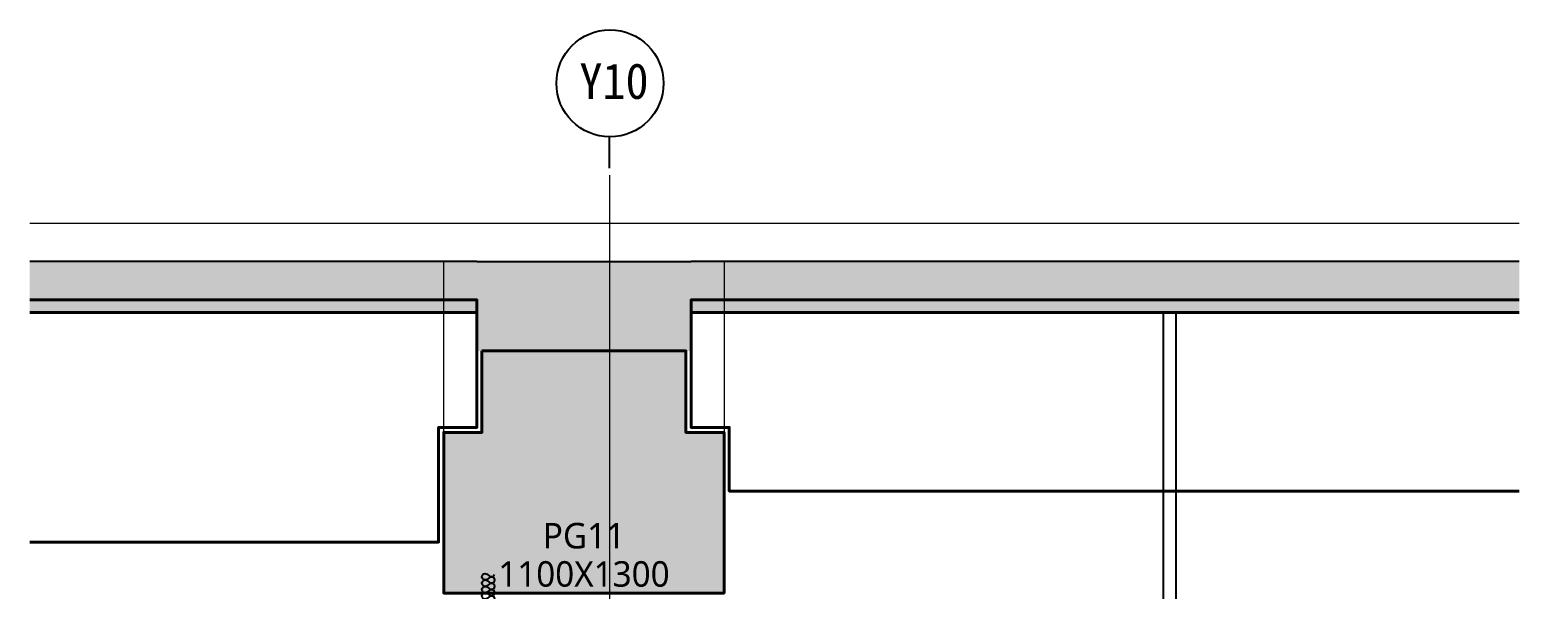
# Model space of a CAD drawing. Header units: millimetres. Extents: x 204328 to 274136, y -196910 to -178068.
# Drawn here: x 264492 to 270335, y -180263 to -178068 of the extents above; entities that cross this region are included whole.
import ezdxf
from ezdxf.enums import TextEntityAlignment as Align

# ---------------------------------------------------------------- set-up
doc = ezdxf.new("R2010")
doc.units = ezdxf.units.MM
doc.linetypes.add('CEN', pattern=[62, 60, -1, 0, -1])
for name, color, linetype, lineweight in [('A-AXIS-BUBL', 7, 'Continuous', 25), ('A-AXIS-LINE', 1, 'CEN', 15), ('A-CONC-LIN1', 2, 'Continuous', 40), ('A-CONC-LIN2', 7, 'Continuous', 25), ('A-XXXX-FIN2', 6, 'Continuous', 20), ('A-XXXX-TXT2', 3, 'Continuous', 25)]:
    doc.layers.add(name, color=color, linetype=linetype, lineweight=lineweight)
doc.layers.add('A-CONC-SOLD', color=253, linetype='CEN')
doc.layers.add('HAT', color=8, linetype='Continuous')
doc.layers.add('A-XXXX-NPLT', color=144, linetype='Continuous', lineweight=15, plot=False)
doc.styles.add('돋움체', font='')
doc.styles.add('맑은고딕', font='malgun.ttf')
doc.styles.get('돋움체').set_extended_font_data('DotumChe')

# ---------------------------------------------------------------- blocks, each defined once
blk = doc.blocks.new('PG11')
at = {"layer": 'A-CONC-SOLD'}
h = blk.add_hatch(color=256, dxfattribs=at)
h.dxf.hatch_style = 1
h.paths.add_polyline_path([(-420, 0), (420, 0), (420, -350), (-420, -350)])
h = blk.add_hatch(color=256, dxfattribs=at)
h.dxf.hatch_style = 1
h.paths.add_polyline_path([(-400, -350), (-400, -670), (-550, -670), (-550, -1300), (550, -1300), (550, -670), (400, -670), (400, -350)])
at = {"layer": 'A-CONC-LIN1', "ltscale": 2}
blk.add_lwpolyline([(-400, -350), (-400, -670), (-550, -670), (-550, -1300), (550, -1300), (550, -670), (400, -670), (400, -350)], close=True, dxfattribs=at)
at = {"layer": 'A-CONC-LIN2'}
blk.add_line((-420, 0), (420, 0), dxfattribs=at)
at = {"layer": 'A-XXXX-NPLT'}
blk.add_lwpolyline([(550, -1300), (-550, -1300), (-550, 0), (550, 0)], close=True, dxfattribs=at)
at = {"layer": 'A-XXXX-NPLT', "style": '맑은고딕'}
for s, p in [('PG11', (0, -1075)), ('1100X1300', (0, -1225))]:
    blk.add_text(s, height=100, dxfattribs=at).set_placement(p, align=Align.MIDDLE)
blk = doc.blocks.new('OHD1')
for p, q in [((226543.2, -122684.8), (226543.2, -120729.8)), ((226593.2, -122684.8), (226593.2, -120729.8))]:
    blk.add_line(p, q)
blk = doc.blocks.new('단열재(PANEL)')
at = {"layer": 'HAT'}
blk.add_lwpolyline([(0, 0, 0.618034), (-40, 20), (-60, 5, -2), (-60, 45), (-40, 30, 2), (-40, 70), (-60, 55, -2), (-60, 95), (-40, 80, 2), (-40, 120), (-60, 105, -2), (-60, 145), (-40, 130, 2), (-40, 170), (-60, 155, -2), (-60, 195), (-40, 180, 2), (-40, 220), (-60, 205, -2), (-60, 245), (-40, 230, 2), (-40, 270), (-60, 255, -2), (-60, 295), (-40, 280, 2), (-40, 320), (-60, 305, -2), (-60, 345), (-40, 330, 2), (-40, 370), (-60, 355, -2), (-60, 395), (-40, 380, 2), (-40, 420), (-60, 405, -2), (-60, 445), (-40, 430, 2), (-40, 470), (-60, 455, -2), (-60, 495), (-40, 480, 2), (-40, 520), (-60, 505, -2), (-60, 545), (-40, 530, 2), (-40, 570), (-60, 555, -2), (-60, 595), (-40, 580, 2), (-40, 620), (-60, 605, -2), (-60, 645), (-40, 630, 2), (-40, 670), (-60, 655, -2), (-60, 695), (-40, 680, 2), (-40, 720), (-60, 705, -2), (-60, 745), (-40, 730, 2), (-40, 770), (-60, 755, -2), (-60, 795), (-40, 780, 2), (-40, 820), (-60, 805, -2), (-60, 845), (-40, 830, 0.509758), (-1, 842, 0.509758)], format="xyb", dxfattribs=at)

msp = doc.modelspace()

# ---------------------------------------------------------------- hatches: boundary and pattern name
at = {"layer": 'A-CONC-SOLD'}
h = msp.add_hatch(color=256, dxfattribs=at)
h.dxf.hatch_style = 1
h.paths.add_polyline_path([(264492.5, -178977.8), (264492.5, -179127.8), (266246.3, -179127.8), (266246.3, -178977.8)])
h = msp.add_hatch(color=256, dxfattribs=at)
h.dxf.hatch_style = 1
h.paths.add_polyline_path([(270335.1, -179127.8), (270335.1, -178977.8), (267086.3, -178977.8), (267086.3, -179127.8)])
h = msp.add_hatch(color=256, dxfattribs=at)
h.dxf.hatch_style = 1
h.paths.add_polyline_path([(266246.3, -179177.8), (266246.3, -179127.8), (264492.5, -179127.8), (264492.5, -179177.8)])
h = msp.add_hatch(color=256, dxfattribs=at)
h.dxf.hatch_style = 1
h.paths.add_polyline_path([(270335.1, -179177.8), (270335.1, -179127.8), (267086.3, -179127.8), (267086.3, -179177.8)])

# ---------------------------------------------------------------- linework, layer by layer
at = {"layer": 'A-AXIS-BUBL', "ltscale": 0.2}
msp.add_line((266766.3, -178610.7), (266766.3, -178488.2), dxfattribs=at)
msp.add_circle((266768.4, -178278.2), 210, dxfattribs=at)
at = {"layer": 'A-AXIS-LINE', "ltscale": 1000}
msp.add_line((266766.3, -178638.7), (266766.3, -190538.4), dxfattribs=at)
at = {"layer": 'A-CONC-LIN1'}
for p, q in [((266246.3, -179177.8), (264492.5, -179177.8)), ((270335.1, -179177.8), (267086.3, -179177.8))]:
    msp.add_line(p, q, dxfattribs=at)
at = {"layer": 'A-CONC-LIN1', "color": 2}
for points in [[(264492.5, -179127.8), (266246.3, -179127.8), (266246.3, -179627.8), (266096.3, -179627.8), (266096.3, -180077.8), (264492.5, -180077.8)], [(270335.1, -179877.8), (267236.3, -179877.8), (267236.3, -179627.8), (267086.3, -179627.8), (267086.3, -179127.8), (270335.1, -179127.8)]]:
    msp.add_lwpolyline(points, dxfattribs=at)
at = {"layer": 'A-CONC-LIN2'}
for p, q in [((266246.3, -178977.8), (264492.5, -178977.8)), ((270335.1, -178977.8), (267086.3, -178977.8))]:
    msp.add_line(p, q, dxfattribs=at)
at = {"layer": 'A-XXXX-FIN2'}
msp.add_lwpolyline([(270335.1, -178827.8), (264492.5, -178827.8)], dxfattribs=at)

# ---------------------------------------------------------------- block references
for name, p in [('PG11', (266666.3, -178977.8)), ('OHD1', (42396.7, -58448))]:
    msp.add_blockref(name, p)
at = {"xscale": 0.5, "yscale": 0.5, "zscale": 0.5}
msp.add_blockref('단열재(PANEL)', (266316.3, -180626.6), dxfattribs=at)

# ---------------------------------------------------------------- texts
at = {"layer": 'A-XXXX-TXT2', "ltscale": 0.2, "style": '돋움체'}
msp.add_text('Y10', height=140, dxfattribs=at).set_placement((266784.2, -178270.4), align=Align.MIDDLE)

doc.saveas('drawing.dxf')
